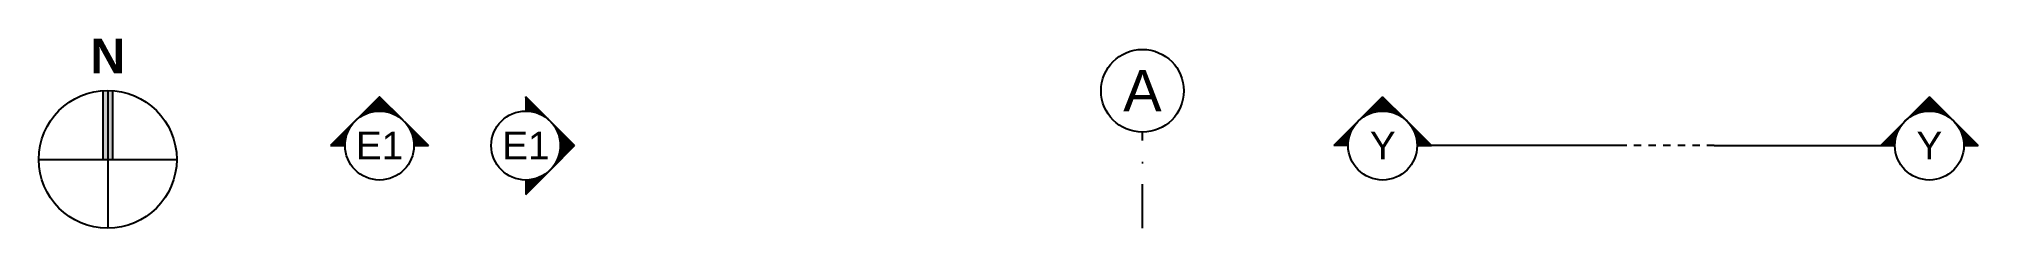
# Model space of a CAD drawing. Header units: millimetres. Extents: x 40731 to 54789, y -27826 to -26452.
import ezdxf
from ezdxf.enums import TextEntityAlignment as Align

# ---------------------------------------------------------------- set-up
doc = ezdxf.new("R2010")
doc.units = ezdxf.units.MM
doc.header["$LTSCALE"] = 25
for name, pattern in [('DASHDOT', [25.4, 12.7, -6.35, 0, -6.35]), ('DASHDOTX2', [50.8, 25.4, -12.7, 0, -12.7]), ('Dashed', [4.233333, 2.116667, -2.116667])]:
    doc.linetypes.add(name, pattern=pattern)
doc.layers.get('0').update_dxf_attribs({"linetype": 'CONTINUOUS'})
doc.layers.add('X-GRID', color=1, linetype='DASHDOT')
doc.layers.add('X-TAGS & SYMBOLS', color=7, linetype='CONTINUOUS')
doc.styles.add('AKD-TB', font='Arial.ttf')
doc.styles.add('AKD-TB_BOLD', font='Arial Bold.ttf')
doc.styles.add('AKD_ANNOTATION', font='Arial.ttf', dxfattribs={"height": 180})

# ---------------------------------------------------------------- blocks, each defined once
blk = doc.blocks.new('*U2')
at = {"transparency": 33554687}
h = blk.add_hatch(dxfattribs=at)
h.set_pattern_fill('ANSI31', color=256, angle=90)
h.set_pattern_definition([(135, (-26358.42604, -1204113.52845), (-0.088388347648, -0.088388347648), [])])
h.paths.add_polyline_path([(-354, -354), (-250, -354, -0.198402), (-177, -177)])
h.paths.add_polyline_path([(-177, -177, -0.199423), (0, -104, -0.198402), (176, -176), (0, 0)])
h.paths.add_polyline_path([(176, -176, -0.199423), (250, -354), (354, -354)])
for p, q in [((0, 0), (-354, -354)), ((0, 0), (354, -354)), ((-354, -354), (-250, -354)), ((250, -354), (354, -354))]:
    blk.add_line(p, q, dxfattribs=at)
blk.add_circle((0, -354), 250, dxfattribs=at)
at = {"style": 'AKD_ANNOTATION'}
blk.add_attdef('E', text='', height=200, dxfattribs=at).set_placement((0, -354), align=Align.MIDDLE_CENTER)
blk = doc.blocks.new('*U3')
at = {"transparency": 33554687}
h = blk.add_hatch(dxfattribs=at)
h.set_pattern_fill('ANSI31', color=256)
h.set_pattern_definition([(45, (-1204113.52845, 26358.42604), (-0.088388347648, 0.088388347648), [])])
h.paths.add_polyline_path([(-354, 354), (-354, 250, -0.198402), (-177, 177)])
h.paths.add_polyline_path([(-177, 177, -0.199423), (-104, 0, -0.198402), (-176, -176), (0, 0)])
h.paths.add_polyline_path([(-176, -176, -0.199423), (-354, -250), (-354, -354)])
for p, q in [((0, 0), (-354, 354)), ((-354, 354), (-354, 250)), ((0, 0), (-354, -354)), ((-354, -250), (-354, -354))]:
    blk.add_line(p, q, dxfattribs=at)
blk.add_circle((-354, 0), 250, dxfattribs=at)
at = {"style": 'AKD_ANNOTATION'}
blk.add_attdef('E', text='', height=200, dxfattribs=at).set_placement((-354, 0), align=Align.MIDDLE_CENTER)
blk = doc.blocks.new('*U5')
at = {"layer": 'X-TAGS & SYMBOLS'}
blk.add_hatch(color=1, dxfattribs=at).paths.add_polyline_path([(35, 499, 0.035043), (-35, 499), (-35, 0), (35, 0)])
at = {"layer": 'X-TAGS & SYMBOLS', "color": 1}
for p, q in [((-35, 499), (-35, 0)), ((0, 500), (0, -500)), ((35, 499), (35, 0)), ((-500, 0), (500, 0))]:
    blk.add_line(p, q, dxfattribs=at)
at = {"layer": 'X-TAGS & SYMBOLS'}
blk.add_circle((0, 0), 500, dxfattribs=at)
at = {"layer": 'X-TAGS & SYMBOLS', "style": 'AKD-TB_BOLD'}
blk.add_text('N', height=250, rotation=180, dxfattribs=at).set_placement((0, 749), align=Align.MIDDLE_CENTER)
blk = doc.blocks.new('*U9')
at = {"color": 1, "linetype": 'DASHDOTX2', "ltscale": 0.5}
blk.add_line((0, -495), (0, 200), dxfattribs=at)
at = {"color": 2, "linetype": 'Continuous'}
blk.add_circle((0, 500), 300, dxfattribs=at)
at = {"layer": 'X-GRID', "color": 7, "style": 'AKD-TB'}
blk.add_attdef('GRID#', text='', height=300, dxfattribs=at).set_placement((0, 500), align=Align.MIDDLE_CENTER)
blk = doc.blocks.new('*U8')
at = {"layer": 'X-TAGS & SYMBOLS', "transparency": 33554687}
h = blk.add_hatch(dxfattribs=at)
h.set_pattern_fill('ANSI31', color=256, angle=90)
h.set_pattern_definition([(135, (-27098.17173, -1203759.97574), (-0.088388347648, -0.088388347648), [])])
h.paths.add_polyline_path([(-1093, 0), (-990, 0, -0.198402), (-917, 176)])
h.paths.add_polyline_path([(-917, 176, -0.199423), (-740, 250, -0.198402), (-563, 177), (-740, 354)])
h.paths.add_polyline_path([(-563, 177, -0.199423), (-490, 0), (-386, 0)])
h = blk.add_hatch(dxfattribs=at)
h.set_pattern_fill('ANSI31', color=256, angle=90)
h.set_pattern_definition([(135, (-23135.34836, -1203759.97574), (-0.088388347648, -0.088388347648), [])])
h.paths.add_polyline_path([(2870, 0), (2973, 0, -0.198402), (3046, 176)])
h.paths.add_polyline_path([(3046, 176, -0.199423), (3223, 250, -0.198402), (3400, 177), (3223, 354)])
h.paths.add_polyline_path([(3400, 177, -0.199423), (3473, 0), (3577, 0)])
for p, q in [((-740, 354), (-1093, 0)), ((-740, 354), (-386, 0)), ((3223, 354), (2870, 0)), ((3223, 354), (3577, 0)), ((-990, 0), (-1093, 0)), ((976, 0), (-490, 0)), ((1664, 0), (2973, 0)), ((3473, 0), (3577, 0)), ((-490, 0), (-386, 0))]:
    blk.add_line(p, q, dxfattribs=at)
at = {"layer": 'X-TAGS & SYMBOLS', "linetype": 'Dashed', "transparency": 33554687}
blk.add_lwpolyline([(1664, 0), (976, 0)], dxfattribs=at)
at = {"layer": 'X-TAGS & SYMBOLS', "transparency": 33554687}
for centre in [(-740, 0), (3223, 0)]:
    blk.add_circle(centre, 250, dxfattribs=at)
at = {"layer": 'X-TAGS & SYMBOLS', "color": 2, "style": 'AKD_ANNOTATION'}
for p in [(-740, 0), (3223, 0)]:
    blk.add_attdef('X', text='', height=200, dxfattribs=at).set_placement(p, align=Align.MIDDLE_CENTER)

msp = doc.modelspace()

# ---------------------------------------------------------------- block references
at = {"color": 2, "linetype": 'Continuous'}
msp.add_blockref('*U5', (41231, -27326), dxfattribs=at)
at = {"layer": 'X-GRID'}
msp.add_blockref('*U9', (48731, -27329), dxfattribs=at).add_auto_attribs({'GRID#': 'A'})
at = {"layer": 'X-TAGS & SYMBOLS'}
ref = msp.add_blockref('*U2', (43201, -26872), dxfattribs=at)
ref.add_attrib('X', 'E1', dxfattribs={"color": 2, "height": 200, "style": 'AKD_ANNOTATION'}).set_placement((43201, -27226), align=Align.MIDDLE_CENTER)
ref = msp.add_blockref('*U3', (44615, -27226), dxfattribs=at)
ref.add_attrib('X', 'E1', dxfattribs={"color": 2, "height": 200, "style": 'AKD_ANNOTATION'}).set_placement((44262, -27226), align=Align.MIDDLE_CENTER)
at = {"layer": 'X-TAGS & SYMBOLS', "color": 7, "linetype": 'Continuous'}
ref = msp.add_blockref('*U8', (51212, -27226), dxfattribs=at)
ref.add_attrib('X', 'Y', dxfattribs={"color": 2, "height": 200, "style": 'AKD_ANNOTATION'}).set_placement((50473, -27226), align=Align.MIDDLE_CENTER)
ref.add_attrib('X', 'Y', dxfattribs={"layer": '0', "color": 2, "linetype": 'Continuous', "height": 200, "style": 'AKD_ANNOTATION'}).set_placement((54435, -27226), align=Align.MIDDLE_CENTER)

doc.saveas('drawing.dxf')
